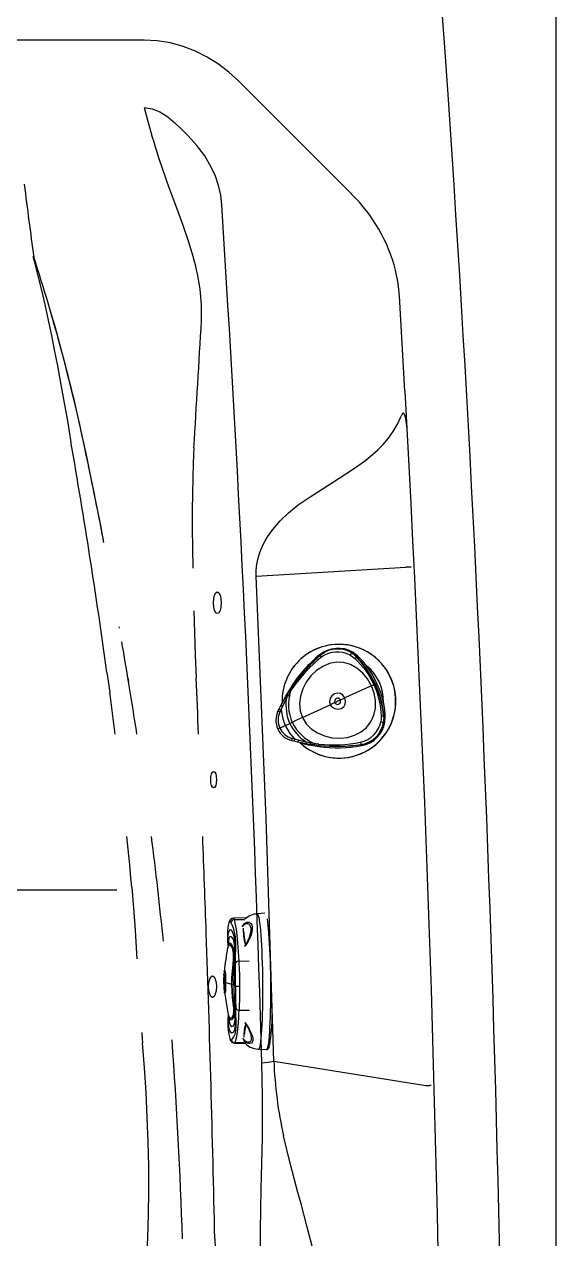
# Model space of a CAD drawing. Extents: x 527 to 611, y 788 to 934.
# Drawn here: x 599.43 to 611.32, y 857.46 to 884.62 of the extents above; entities that cross this region are included whole.
import ezdxf

# ---------------------------------------------------------------- set-up
doc = ezdxf.new("R2010")
doc.units = 0
doc.header["$MEASUREMENT"] = 0
for name, color, linetype in [('1', 4, 'Continuous'), ('BDIM_GREEN', 3, 'Continuous'), ('BDIM_YELLOW', 2, 'Continuous')]:
    doc.layers.add(name, color=color, linetype=linetype)

# ---------------------------------------------------------------- blocks, each defined once
blk = doc.blocks.new('2018 FLAIR')
at = {"layer": '1', "linetype": 'Continuous', "lineweight": 25}
for p, q in [((84.42, 81.522), (84.42, 2.898)), ((75.211, 80.909), (72.169, 80.909)), ((79.856, 77.464), (77.331, 79.989)), ((77.088, 74.978), (76.952, 77.224)), ((76.311, 76.052), (76.32, 76.021)), ((81.048, 73.064), (80.925, 75.177)), ((81.049, 73.058), (81.048, 73.064)), ((81.095, 72.218), (81.049, 73.058)), ((81.095, 72.218), (81.095, 72.218)), ((74.219, 70.162), (74.12, 70.665)), ((74.313, 69.672), (74.234, 70.087)), ((77.721, 68.918), (81.067, 69.117)), ((74.659, 67.759), (74.655, 67.785)), ((74.381, 66.768), (74.442, 66.328)), ((74.944, 66.064), (74.848, 66.648)), ((74.848, 66.648), (74.863, 66.555)), ((74.863, 66.555), (74.864, 66.549)), ((75.837, 58.55), (75.837, 58.55)), ((78.115, 58.075), (81.513, 57.53))]:
    blk.add_line(p, q, dxfattribs=at)
at = {"layer": '1', "linetype": 'Continuous', "lineweight": 25, "flags": 128}
for points in [[(82.011, 79.693), (81.938, 80.746), (81.882, 81.536)], [(77.331, 79.989), (77.111, 80.19), (76.877, 80.369), (76.625, 80.528), (76.361, 80.66), (76.084, 80.767), (75.799, 80.845), (75.506, 80.893), (75.211, 80.909)], [(75.211, 79.397), (75.394, 79.373), (75.566, 79.305), (75.74, 79.193), (75.899, 79.059), (76.048, 78.915), (76.195, 78.768)], [(76.952, 77.224), (76.927, 77.442), (76.878, 77.656), (76.806, 77.864), (76.715, 78.064), (76.567, 78.316), (76.392, 78.551), (76.195, 78.768)], [(75.749, 77.655), (75.914, 77.216), (76.071, 76.788), (76.199, 76.416), (76.311, 76.052), (76.311, 76.052)], [(72.724, 76.078), (72.755, 75.963), (72.831, 75.666), (72.909, 75.345), (72.989, 74.994), (73.074, 74.607), (73.137, 74.304), (73.203, 73.977), (73.272, 73.624), (73.343, 73.243), (73.418, 72.831), (73.496, 72.389), (73.576, 71.917)], [(80.925, 75.177), (80.894, 75.47), (80.836, 75.76)], [(81.095, 72.218), (81.085, 72.331), (81.066, 72.443), (81.051, 72.498), (81.027, 72.549), (81.021, 72.556), (81.013, 72.561), (81.007, 72.562), (81.001, 72.561), (80.994, 72.557), (80.983, 72.544), (80.96, 72.495)], [(79.875, 71.301), (80.164, 71.504), (80.436, 71.737), (80.561, 71.866), (80.678, 72.004), (80.787, 72.156), (80.882, 72.319), (80.96, 72.495)], [(76.326, 71.791), (76.326, 71.791), (76.317, 71.624), (76.309, 71.442), (76.299, 71.122), (76.292, 70.77), (76.289, 70.388), (76.289, 69.982), (76.292, 69.551), (76.299, 69.099)], [(74.11, 70.714), (73.992, 71.287), (73.971, 71.385)], [(78.908, 70.681), (79.43, 71.016), (79.875, 71.301)], [(77.721, 68.918), (77.722, 69.052), (77.735, 69.185), (77.762, 69.318), (77.802, 69.45), (77.836, 69.537), (77.876, 69.624), (77.921, 69.711), (77.972, 69.796), (78.029, 69.882), (78.092, 69.966), (78.254, 70.153), (78.444, 70.335), (78.662, 70.511), (78.908, 70.681)], [(78.115, 58.075), (77.943, 63.497), (77.721, 68.918)], [(76.321, 68.147), (76.337, 67.654), (76.355, 67.152), (76.376, 66.648), (76.376, 66.648)], [(74.937, 61.962), (74.953, 61.78), (74.969, 61.583), (74.983, 61.403), (74.998, 61.206), (75.012, 60.999), (75.02, 60.869), (75.029, 60.741), (75.037, 60.614), (75.044, 60.488), (75.052, 60.363)], [(71.961, 61.905), (72.536, 61.905), (73.258, 61.905), (73.946, 61.905), (74.599, 61.905)], [(75.159, 58.712), (75.17, 58.574), (75.177, 58.483)], [(74.957, 50.83), (74.971, 50.908), (75.048, 51.408), (75.117, 51.92), (75.177, 52.446), (75.227, 52.988), (75.267, 53.548), (75.295, 54.125), (75.311, 54.644), (75.318, 55.174), (75.315, 55.714), (75.303, 56.261), (75.283, 56.814), (75.255, 57.37), (75.22, 57.927), (75.177, 58.483)], [(77.834, 51.681), (77.831, 51.881), (77.823, 52.367), (77.818, 52.852), (77.815, 53.33), (77.815, 53.797), (77.818, 54.288), (77.823, 54.76), (77.832, 55.21), (77.857, 56.365), (77.861, 56.658), (77.863, 56.969), (77.861, 57.292), (77.855, 57.66), (77.846, 58.033)], [(77.846, 58.033), (77.981, 58.054), (78.115, 58.075)], [(81.513, 57.53), (81.558, 57.531), (81.596, 57.532), (81.622, 57.533), (81.633, 57.533)], [(78.653, 55.134), (78.485, 55.764), (78.333, 56.403)], [(79.3, 51.876), (79.262, 52.393), (79.191, 52.904), (79.096, 53.408), (78.982, 53.903), (78.855, 54.393), (78.723, 54.88), (78.653, 55.134)]]:
    blk.add_lwpolyline(points, dxfattribs=at)
at = {"layer": '1', "linetype": 'Continuous', "lineweight": 25}
for centre, radius, start, end in [((-464.446, 42.355), 547.731, 359.38769, 3.9088), ((93.188, 83.99), 18.553, 194.3302, 199.9638), ((181.877, 91.097), 110.165, 186.99402, 187.84958), ((77.289, 74.853), 3.661, 14.338, 45.494), ((34.371, 63.49), 40.377, 11.8642, 18.1259), ((72.102, 74.781), 4.396, 358.1385, 16.3788), ((29.221, 62.19), 45.686, 11.64, 16.2761), ((-465.466, 42.21), 543.543, 1.66824, 3.45629), ((-466.785, 42.21), 548.701, 357.54177, 3.13498), ((-69.724, 46.883), 145.47, 7.85656, 9.90949), ((-31.202, 49.451), 107.435, 10.88286, 12.002), ((81.178, 67.362), 1.759, 89.7317, 93.6231), ((-31.202, 49.451), 107.435, 9.21126, 9.64403), ((-466.785, 42.21), 543.71, 2.44284, 2.57616), ((-30.486, 52.224), 105.872, 7.14045, 7.65568), ((-11.543, 51.972), 87.628, 8.80429, 9.25421), ((-30.486, 52.224), 105.872, 5.2771, 5.8954), ((-11.543, 51.972), 87.628, 5.7527, 7.29486), ((-466.785, 42.21), 543.71, 1.97413, 2.20177), ((-466.785, 42.21), 543.71, 1.25325, 1.97413), ((-35.4, 50.479), 111.53, 1.86122, 4.14984), ((87.2, 58.408), 9.091, 182.1018, 192.7453), ((161.827, 55.778), 85.048, 181.129, 183.44949)]:
    blk.add_arc(centre, radius, start, end, dxfattribs=at)
blk.add_ellipse((-466.785, 106.081), major_axis=(0, 547.9), ratio=0.993205, start_param=4.649765, end_param=4.65497, dxfattribs=at)
at = {"layer": '1'}
for centre, major_axis in [((76.849, 68.323), (0, 0.242)), ((76.768, 64.367), (0, -0.181)), ((76.742, 59.739), (0, 0.242))]:
    blk.add_ellipse(centre, major_axis=major_axis, ratio=0.358288, dxfattribs=at)
at = {"layer": 'BDIM_GREEN', "linetype": 'Continuous', "lineweight": 25}
for p, q in [((79.406, 67.276), (79.396, 67.273)), ((79.862, 67.204), (79.851, 67.202)), ((79.972, 67.113), (79.862, 67.204)), ((79.996, 67.127), (79.878, 67.217)), ((79.963, 67.112), (79.972, 67.113)), ((78.512, 66.828), (78.511, 66.827)), ((78.414, 66.274), (78.364, 66.191)), ((78.508, 66.455), (78.412, 66.294)), ((80.387, 66.507), (80.379, 66.506)), ((78.273, 66.033), (78.228, 65.946)), ((78.364, 66.192), (78.272, 66.031)), ((78.228, 65.947), (78.207, 65.904)), ((78.228, 65.947), (78.229, 65.946)), ((80.57, 65.796), (80.58, 65.797)), ((80.578, 65.653), (80.58, 65.797)), ((80.599, 65.656), (80.607, 65.805)), ((80.578, 65.653), (80.566, 65.653)), ((78.864, 65.166), (78.874, 65.165)), ((78.927, 65.157), (78.938, 65.155)), ((78.938, 65.155), (78.928, 65.156)), ((78.946, 65.136), (79.13, 65.107)), ((79.127, 65.132), (79.119, 65.133)), ((79.119, 65.133), (79.127, 65.132)), ((80.077, 65.154), (80.069, 65.156)), ((77.915, 61.379), (77.741, 61.368)), ((77.11, 61.174), (77.109, 61.169)), ((77.498, 61.275), (77.215, 61.273)), ((77.089, 60.654), (77.083, 60.619)), ((77.085, 60.614), (77.083, 60.609)), ((77.004, 60.077), (76.997, 60.003)), ((76.993, 59.847), (77.017, 59.835)), ((77.017, 59.835), (77.034, 59.83)), ((77.034, 59.83), (77.174, 59.791)), ((77.184, 59.788), (77.174, 59.791)), ((77.184, 59.788), (77.214, 59.778)), ((76.999, 59.698), (77.008, 59.628)), ((77.245, 59.213), (77.243, 59.249)), ((77.092, 59.118), (77.099, 59.085)), ((77.251, 59.03), (77.251, 59.084)), ((77.482, 58.849), (77.483, 58.852)), ((77.234, 58.473), (77.472, 58.475)), ((77.77, 58.341), (77.947, 58.333))]:
    blk.add_line(p, q, dxfattribs=at)
at = {"layer": 'BDIM_GREEN', "linetype": 'Continuous', "lineweight": 25, "flags": 128}
for points in [[(79.502, 67.292), (79.408, 67.276), (79.406, 67.276)], [(79.819, 67.151), (79.881, 67.112), (79.926, 67.076)], [(80.13, 66.928), (80.067, 67.008), (79.972, 67.113)], [(80.197, 66.906), (80.095, 67.027), (79.996, 67.127)], [(80.296, 66.468), (80.21, 66.62), (80.102, 66.753), (79.973, 66.861), (79.83, 66.94), (79.676, 66.985), (79.518, 66.993), (79.36, 66.964), (79.209, 66.902), (79.069, 66.808), (78.945, 66.689), (78.841, 66.55), (78.761, 66.396), (78.709, 66.233), (78.689, 66.068), (78.703, 65.907), (78.752, 65.756)], [(80.387, 66.507), (80.285, 66.701), (80.165, 66.884)], [(80.422, 66.522), (80.32, 66.718), (80.197, 66.906)], [(78.412, 66.275), (78.437, 66.315), (78.458, 66.346)], [(78.412, 66.275), (78.413, 66.275), (78.414, 66.274)], [(78.44, 66.259), (78.464, 66.299), (78.483, 66.331)], [(78.458, 66.346), (78.491, 66.396), (78.518, 66.435)], [(78.483, 66.331), (78.515, 66.381), (78.541, 66.42)], [(78.752, 65.756), (78.836, 65.62), (78.949, 65.504), (79.088, 65.412), (79.246, 65.346), (79.415, 65.307), (79.588, 65.296), (79.759, 65.313), (79.921, 65.36), (80.066, 65.435), (80.19, 65.537), (80.286, 65.663), (80.352, 65.809), (80.385, 65.969), (80.386, 66.136), (80.356, 66.305), (80.296, 66.468)], [(79.701, 66.195), (79.66, 66.255), (79.602, 66.294), (79.535, 66.305), (79.469, 66.286), (79.413, 66.242), (79.375, 66.18), (79.361, 66.111), (79.375, 66.045)], [(80.296, 66.468), (79.964, 66.316), (79.701, 66.195)], [(80.296, 66.468), (80.329, 66.483), (80.355, 66.495)], [(80.53, 66.093), (80.469, 66.303), (80.387, 66.507)], [(80.568, 66.102), (80.505, 66.318), (80.422, 66.522)], [(78.275, 65.925), (78.296, 65.976), (78.312, 66.012)], [(78.312, 66.012), (78.357, 66.105), (78.394, 66.175)], [(78.394, 66.175), (78.419, 66.222), (78.44, 66.259)], [(78.752, 65.756), (79.1, 65.917), (79.375, 66.045)], [(79.375, 66.045), (79.416, 65.991), (79.478, 65.957), (79.55, 65.946), (79.62, 65.96), (79.677, 65.999), (79.711, 66.056), (79.719, 66.126), (79.701, 66.195)], [(79.477, 66.092), (79.42, 66.066), (79.375, 66.045)], [(79.602, 66.15), (79.586, 66.173), (79.564, 66.188), (79.539, 66.192), (79.513, 66.185), (79.492, 66.168), (79.477, 66.144), (79.472, 66.118), (79.477, 66.092)], [(79.477, 66.092), (79.513, 66.109), (79.541, 66.122)], [(79.602, 66.15), (79.568, 66.134), (79.541, 66.122)], [(79.602, 66.15), (79.657, 66.176), (79.701, 66.195)], [(80.58, 65.797), (80.561, 65.938), (80.542, 66.033)], [(80.607, 65.805), (80.594, 65.945), (80.568, 66.102)], [(78.253, 65.882), (78.265, 65.905), (78.275, 65.925)], [(78.275, 65.925), (78.312, 65.725), (78.366, 65.576)], [(78.752, 65.756), (78.625, 65.696), (78.525, 65.65)], [(80.518, 65.794), (80.516, 65.72), (80.506, 65.663)], [(80.57, 65.796), (80.572, 65.716), (80.566, 65.653)], [(78.366, 65.576), (78.299, 65.545), (78.248, 65.521)], [(78.366, 65.576), (78.426, 65.604), (78.472, 65.625)], [(78.366, 65.576), (78.469, 65.402), (78.574, 65.279)], [(78.472, 65.625), (78.502, 65.639), (78.525, 65.65)], [(78.561, 65.229), (78.534, 65.235), (78.514, 65.24)], [(78.574, 65.279), (78.546, 65.286), (78.525, 65.291)], [(78.653, 65.207), (78.599, 65.219), (78.561, 65.229)], [(78.663, 65.252), (78.61, 65.267), (78.574, 65.279)], [(78.834, 65.171), (78.733, 65.19), (78.653, 65.207)], [(78.841, 65.208), (78.742, 65.231), (78.663, 65.252)], [(78.705, 65.191), (78.698, 65.196), (78.694, 65.198)], [(78.705, 65.191), (78.705, 65.191), (78.705, 65.191)], [(78.934, 65.189), (78.882, 65.199), (78.841, 65.208)], [(79.018, 65.175), (78.97, 65.183), (78.934, 65.189)], [(78.928, 65.156), (78.876, 65.165), (78.834, 65.171)], [(79.013, 65.145), (78.966, 65.151), (78.928, 65.156)], [(79.119, 65.133), (79.059, 65.139), (79.013, 65.145)], [(79.122, 65.161), (79.063, 65.169), (79.018, 65.175)], [(77.111, 61.176), (77.087, 61.067), (77.078, 60.977), (77.076, 60.899), (77.078, 60.822), (77.081, 60.757), (77.087, 60.663), (77.088, 60.65)], [(77.257, 60.276), (77.259, 60.438), (77.263, 60.59), (77.263, 60.726), (77.255, 60.856), (77.236, 60.966), (77.21, 61.05), (77.181, 61.122), (77.155, 61.181)], [(77.336, 60.311), (77.329, 60.413), (77.323, 60.509), (77.316, 60.62), (77.309, 60.725), (77.302, 60.805), (77.295, 60.884), (77.285, 60.957), (77.276, 61.022), (77.263, 61.093), (77.25, 61.156), (77.24, 61.2), (77.232, 61.24)], [(77.094, 60.684), (77.093, 60.677), (77.089, 60.654)], [(77.256, 59.752), (77.256, 59.851), (77.257, 59.943), (77.257, 60.028), (77.258, 60.157), (77.257, 60.276)], [(77.008, 59.628), (77.045, 59.375), (77.092, 59.118)], [(77.167, 58.541), (77.193, 58.572), (77.222, 58.617), (77.246, 58.676), (77.264, 58.76), (77.271, 58.866), (77.27, 58.98), (77.265, 59.112), (77.262, 59.254)], [(77.244, 58.482), (77.252, 58.504), (77.262, 58.532), (77.274, 58.574), (77.287, 58.626), (77.296, 58.674), (77.304, 58.731), (77.312, 58.794), (77.318, 58.86), (77.324, 58.947), (77.33, 59.042), (77.335, 59.124), (77.342, 59.213)], [(77.092, 59.121), (77.091, 59.102), (77.087, 59.023), (77.086, 58.965), (77.085, 58.906), (77.087, 58.84), (77.092, 58.765), (77.106, 58.672), (77.13, 58.579)], [(77.099, 59.085), (77.102, 59.072), (77.102, 59.07)], [(77.129, 58.578), (77.137, 58.557), (77.152, 58.536), (77.167, 58.541)], [(77.232, 58.477), (77.235, 58.474), (77.237, 58.474)], [(77.947, 58.334), (77.969, 58.337), (77.987, 58.348), (78, 58.363), (78.012, 58.388), (78.021, 58.419), (78.023, 58.425)]]:
    blk.add_lwpolyline(points, dxfattribs=at)
at = {"layer": 'BDIM_GREEN', "linetype": 'Continuous', "lineweight": 25}
for centre, radius, start, end in [((79.569, 66.124), 1.27, 73.3917, 182.4962), ((79.572, 66.123), 1.273, 227.0382, 146.3798), ((81.029, 64.832), 2.998, 129.069, 147.2315), ((81.79, 64.155), 3.988, 131.436, 145.1195), ((81.073, 64.706), 3.057, 128.3049, 145.8947), ((79.551, 66.657), 0.649, 59.6827, 129.2853), ((79.533, 66.713), 0.576, 89.2643, 131.5289), ((79.368, 67.265), 0.249, 209.0207, 220.0623), ((79.534, 66.632), 0.592, 61.2331, 126.9912), ((80.007, 67.066), 0.206, 139.0417, 155.7295), ((79.538, 66.701), 0.591, 44.0474, 57.9758), ((79.853, 67.231), 0.0281, 287.3315, 332.0962), ((80.121, 66.916), 0.251, 128.9602, 140.6435), ((78.386, 65.582), 2.197, 24.8563, 44.1204), ((79.963, 67.156), 0.0438, 282.1428, 319.409), ((78.694, 65.718), 1.833, 25.0683, 47.7684), ((80.022, 67.129), 0.284, 300.1884, 308.0001), ((79.556, 66.123), 1.012, 358.8238, 50.7329), ((79.427, 66.046), 0.986, 163.2433, 203.7218), ((77.9, 65.399), 1.099, 57.9731, 59.5233), ((78.493, 66.424), 0.0345, 21.4777, 62.6682), ((78.266, 66.021), 0.484, 55.4198, 58.6819), ((80.535, 66.117), 0.419, 111.9161, 115.5402), ((78.709, 65.741), 1.811, 1.6865, 24.6289), ((78.383, 65.588), 2.196, 5.4317, 24.6876), ((80.138, 67.117), 0.66, 292.1827, 295.5606), ((79.385, 66.035), 1.001, 171.9769, 204.1939), ((79.54, 66.121), 0.0689, 204.8059, 24.8264), ((81.016, 64.176), 1.978, 103.1119, 104.2391), ((78.635, 65.699), 0.475, 154.3768, 204.8475), ((78.302, 66.037), 0.163, 234.6045, 252.7189), ((78.632, 65.696), 0.422, 153.8971, 204.4914), ((80.514, 66.397), 0.603, 270.4081, 275.2765), ((80.608, 65.752), 0.0533, 91.1152, 121.7611), ((78.452, 65.052), 0.511, 113.5116, 118.9572), ((78.633, 65.697), 0.472, 204.6832, 255.3248), ((78.63, 65.699), 0.421, 204.9629, 255.6456), ((79.385, 66.06), 1.011, 205.4884, 237.4744), ((79.423, 66.089), 0.999, 206.0444, 246.0935), ((79.926, 65.783), 0.593, 282.6264, 348.3099), ((79.983, 65.738), 0.589, 278.3401, 351.6698), ((79.965, 65.765), 0.644, 279.9918, 350.2308), ((79.997, 65.735), 0.586, 277.8738, 351.9475), ((80.59, 65.978), 0.326, 255.1422, 265.7922), ((80.592, 65.623), 0.0334, 78.1857, 116.0692), ((78.649, 65.237), 0.135, 156.1473, 178.4186), ((78.807, 65.192), 0.249, 159.5993, 171.6485), ((78.861, 65.185), 0.209, 161.3526, 173.9255), ((79.569, 66.121), 1.27, 227.1, 292.8088), ((79.426, 67.801), 2.708, 254.554, 259.7805), ((79.144, 65.133), 0.312, 166.1594, 172.9508), ((79.338, 65.107), 0.413, 168.5413, 173.1286), ((79.451, 68.164), 3.02, 263.7631, 281.5501), ((80.303, 65.246), 0.251, 189.5053, 201.0917), ((78.927, 65.139), 0.0191, 351.3471, 55.8913), ((79.646, 65.072), 0.637, 170.6561, 173.3826), ((80.943, 64.944), 1.834, 173.2041, 174.0854), ((79.502, 69.056), 3.941, 264.4305, 278.2706), ((79.509, 69.098), 3.985, 264.4939, 278.1959), ((79.095, 65.114), 0.0365, 347.9633, 28.604), ((79.527, 68.138), 3.057, 262.5539, 280.3592), ((80.12, 65.141), 0.0445, 162.6008, 193.0688), ((77.228, 61.152), 0.12, 93.4558, 170.5862), ((77.232, 61.161), 0.0795, 90.0212, 165.5517), ((77.755, 60.961), 0.406, 91.9237, 135.0848), ((78.731, 61.001), 1.288, 181.5512, 191.9629), ((85.116, 59.183), 8.161, 169.9058, 173.694), ((74.857, 60.508), 2.389, 354.8697, 2.862), ((86.241, 59.692), 9.024, 176.126, 179.5392), ((77.33, 60.22), 0.0914, 86.0514, 142.7548), ((69.946, 59.794), 7.409, 359.644, 4.006), ((78.783, 59.851), 1.793, 175.1387, 179.9337), ((78.737, 59.873), 1.747, 180.6486, 185.7331), ((85.952, 59.932), 8.736, 181.0987, 184.7606), ((77.333, 60.477), 0.729, 263.8811, 271.6436), ((127.355, 60.132), 50.101, 180.4353, 181.0041), ((70.593, 59.638), 6.763, 356.4018, 0.9329), ((74.738, 59.036), 2.514, 359.5259, 4.4215), ((77.336, 59.299), 0.0861, 211.3436, 274.282), ((73.623, 59.134), 4.455, 351.0173, 359.6685), ((78.337, 58.647), 0.883, 166.3546, 178.1292), ((77.251, 58.595), 0.119, 201.3398, 262.8638), ((77.243, 58.56), 0.0785, 194.2775, 270.6432), ((77.78, 58.766), 0.424, 217.5479, 268.5627)]:
    blk.add_arc(centre, radius, start, end, dxfattribs=at)
at = {"layer": 'BDIM_YELLOW', "linetype": 'Continuous', "lineweight": 25}
for p, q in [((80.165, 66.884), (80.13, 66.928)), ((80.542, 66.033), (80.53, 66.093)), ((77.232, 61.24), (77.461, 61.242)), ((77.336, 60.311), (77.565, 60.314)), ((77.234, 60.239), (77.235, 60.247)), ((76.994, 59.853), (76.993, 59.847)), ((77.214, 59.778), (77.217, 59.771)), ((77.342, 59.213), (77.57, 59.215)), ((77.465, 58.484), (77.244, 58.482))]:
    blk.add_line(p, q, dxfattribs=at)
at = {"layer": 'BDIM_YELLOW', "linetype": 'Continuous', "lineweight": 25, "flags": 128}
for points in [[(78.705, 65.191), (78.697, 65.197), (78.695, 65.198)], [(77.155, 61.181), (77.139, 61.204), (77.124, 61.203), (77.111, 61.176), (77.11, 61.174)], [(77.232, 61.24), (77.222, 61.269), (77.215, 61.269)], [(77.408, 61.088), (77.413, 61.096), (77.433, 61.124), (77.457, 61.149), (77.484, 61.167), (77.513, 61.179), (77.543, 61.181), (77.563, 61.178), (77.581, 61.169), (77.598, 61.155), (77.62, 61.12), (77.632, 61.073), (77.632, 61.017), (77.623, 60.958), (77.607, 60.9), (77.585, 60.844), (77.562, 60.794), (77.537, 60.746), (77.512, 60.704), (77.488, 60.669), (77.468, 60.641), (77.46, 60.632)], [(77.411, 61.078), (77.416, 61.086), (77.432, 61.109), (77.452, 61.128), (77.474, 61.142), (77.499, 61.15), (77.523, 61.151), (77.547, 61.142), (77.569, 61.124), (77.587, 61.092), (77.598, 61.047), (77.599, 60.995), (77.592, 60.941), (77.579, 60.887), (77.562, 60.837), (77.543, 60.79), (77.523, 60.748), (77.503, 60.71), (77.484, 60.679), (77.467, 60.655), (77.46, 60.647)], [(77.741, 61.368), (77.746, 61.367), (77.757, 61.353), (77.767, 61.326), (77.777, 61.285), (77.787, 61.23), (77.797, 61.163), (77.806, 61.083), (77.815, 60.992), (77.823, 60.89), (77.831, 60.779), (77.838, 60.659), (77.844, 60.531), (77.849, 60.397), (77.854, 60.258), (77.858, 60.115), (77.86, 59.97), (77.862, 59.824), (77.862, 59.678), (77.862, 59.534), (77.861, 59.393), (77.859, 59.256), (77.855, 59.124), (77.851, 59), (77.846, 58.883), (77.84, 58.776), (77.833, 58.678), (77.826, 58.592), (77.818, 58.517), (77.809, 58.455), (77.8, 58.406), (77.791, 58.37), (77.781, 58.349), (77.771, 58.341), (77.77, 58.341)], [(77.962, 61.256), (77.962, 61.255), (77.972, 61.191), (77.981, 61.116), (77.99, 61.029), (77.998, 60.931), (78.006, 60.823), (78.013, 60.707), (78.02, 60.583), (78.025, 60.453), (78.03, 60.317), (78.034, 60.177), (78.037, 60.034), (78.039, 59.889), (78.04, 59.744)], [(77.236, 60.264), (77.243, 60.396), (77.249, 60.579), (77.246, 60.736), (77.229, 60.862), (77.199, 60.95), (77.164, 60.999), (77.128, 61.006), (77.1, 60.967), (77.09, 60.93), (77.085, 60.881), (77.085, 60.748), (77.091, 60.641)], [(77.243, 60.627), (77.228, 60.734), (77.201, 60.812), (77.169, 60.855), (77.136, 60.861), (77.111, 60.828), (77.097, 60.752), (77.098, 60.68)], [(77.174, 59.791), (77.178, 59.943), (77.189, 60.093), (77.202, 60.236), (77.212, 60.366), (77.212, 60.478), (77.199, 60.568), (77.175, 60.631), (77.144, 60.667), (77.114, 60.672), (77.09, 60.645), (77.085, 60.614)], [(77.184, 59.788), (77.189, 59.947), (77.201, 60.104), (77.214, 60.253), (77.224, 60.389), (77.225, 60.506), (77.211, 60.6), (77.185, 60.666), (77.153, 60.703), (77.122, 60.709), (77.097, 60.681), (77.091, 60.647)], [(76.997, 59.999), (76.999, 60.017), (77.005, 60.024), (77.011, 60.002), (77.015, 59.956), (77.017, 59.899), (77.017, 59.835)], [(77.005, 60.078), (77.007, 60.094), (77.012, 60.103), (77.017, 60.102), (77.027, 60.073), (77.032, 60.011), (77.034, 59.925), (77.034, 59.878), (77.034, 59.83)], [(77.017, 59.835), (77.017, 59.774), (77.016, 59.721), (77.012, 59.684), (77.006, 59.672), (77, 59.688), (76.999, 59.701)], [(77.034, 59.83), (77.034, 59.782), (77.034, 59.737), (77.034, 59.66), (77.029, 59.61), (77.019, 59.594), (77.014, 59.6), (77.01, 59.615), (77.008, 59.629)], [(77.094, 59.121), (77.097, 59.097), (77.122, 59.05), (77.152, 59.034), (77.182, 59.048), (77.206, 59.09), (77.218, 59.159), (77.217, 59.253), (77.206, 59.368), (77.192, 59.499), (77.179, 59.641), (77.174, 59.791)], [(77.1, 59.091), (77.104, 59.064), (77.13, 59.015), (77.161, 58.998), (77.193, 59.012), (77.218, 59.056), (77.231, 59.129), (77.23, 59.227), (77.218, 59.347), (77.203, 59.483), (77.19, 59.632), (77.184, 59.788)], [(77.22, 59.765), (77.225, 59.759), (77.256, 59.752)], [(78.04, 59.744), (78.04, 59.6), (78.039, 59.459), (78.038, 59.321), (78.035, 59.188), (78.031, 59.061), (78.027, 58.941), (78.021, 58.829), (78.015, 58.727), (78.008, 58.635), (78.001, 58.554), (77.992, 58.485), (77.984, 58.428), (77.974, 58.384), (77.965, 58.354), (77.955, 58.337), (77.947, 58.333)], [(77.095, 59.107), (77.093, 59.061), (77.094, 58.906), (77.1, 58.845), (77.11, 58.794), (77.139, 58.727), (77.174, 58.703), (77.21, 58.721), (77.239, 58.78), (77.255, 58.877), (77.257, 59.009), (77.248, 59.171), (77.245, 59.213)], [(77.105, 59.079), (77.105, 59.024), (77.119, 58.926), (77.146, 58.867), (77.178, 58.847), (77.21, 58.863), (77.236, 58.915), (77.251, 59), (77.251, 59.017)], [(77.468, 58.939), (77.476, 58.928), (77.497, 58.899), (77.521, 58.863), (77.546, 58.822), (77.572, 58.776), (77.595, 58.729), (77.617, 58.679), (77.634, 58.628), (77.644, 58.578), (77.644, 58.532), (77.632, 58.496), (77.611, 58.474), (77.585, 58.464), (77.556, 58.465), (77.526, 58.474), (77.497, 58.491), (77.469, 58.514), (77.445, 58.542), (77.425, 58.571), (77.42, 58.58)], [(77.468, 58.926), (77.475, 58.917), (77.492, 58.892), (77.512, 58.86), (77.532, 58.824), (77.553, 58.784), (77.572, 58.74), (77.589, 58.695), (77.603, 58.648), (77.61, 58.602), (77.609, 58.56), (77.599, 58.526), (77.581, 58.505), (77.56, 58.495), (77.536, 58.494), (77.511, 58.501), (77.487, 58.514), (77.464, 58.532), (77.444, 58.555), (77.427, 58.579), (77.423, 58.587)], [(77.237, 58.474), (77.238, 58.474), (77.241, 58.476), (77.244, 58.482)]]:
    blk.add_lwpolyline(points, dxfattribs=at)
at = {"layer": 'BDIM_YELLOW', "linetype": 'Continuous', "lineweight": 25}
for centre, radius, start, end in [((79.216, 67.232), 0.105, 223.5664, 232.8266), ((79.55, 66.711), 0.583, 57.726, 94.8012), ((79.553, 66.738), 0.552, 57.2401, 91.3322), ((79.568, 66.123), 1.272, 292.8372, 73.3362), ((80.284, 65.218), 2.16, 150.1306, 155.5851), ((78.381, 66.262), 0.0441, 32.4827, 47.0222), ((87.515, 81.98), 18.153, 239.9094, 240.0053), ((78.482, 66.404), 0.427, 240.5802, 246.5355), ((79.268, 67.817), 1.861, 240.9143, 241.9645), ((78.474, 66.426), 0.539, 242.8803, 248.2857), ((78.745, 61.021), 1.315, 178.8823, 194.4034), ((85.764, 59.659), 8.551, 175.7414, 179.2076), ((78.255, 58.648), 0.812, 162.797, 182.4967)]:
    blk.add_arc(centre, radius, start, end, dxfattribs=at)

msp = doc.modelspace()

# ---------------------------------------------------------------- block references
at = {"layer": '1'}
msp.add_blockref('2018 FLAIR', (526.895, 803.362), dxfattribs=at)

doc.saveas('drawing.dxf')
